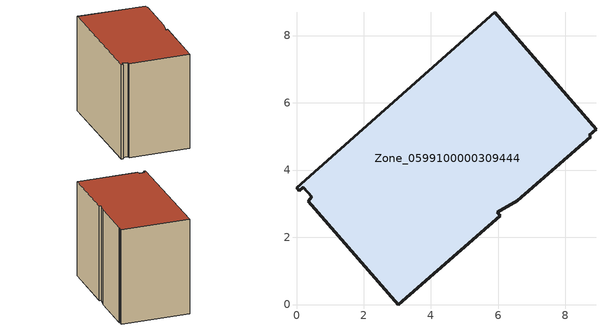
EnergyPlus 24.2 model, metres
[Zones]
Zone_0599100000309444
 floor ground (C_G): 5.97,2.75 6.06,2.65 3.03,0 0.35,3.07 0.46,3.2 0.21,3.49 0.08,3.38 0,3.47 5.9,8.69 8.91,5.22 8.71,5.04 8.75,5 6.56,3.09 z0
 wall outside (C_F): 8.91,5.22 5.9,8.69 0,3.47 0.08,3.38 0.21,3.49 0.46,3.2 0.35,3.07 3.03,0 6.06,2.65 5.97,2.75 6.56,3.09 8.75,5 8.71,5.04 8.91,5.22 z0:6.52
 roof outside (C_R): 6.56,3.09 8.75,5 8.71,5.04 8.91,5.22 5.9,8.69 0,3.47 0.08,3.38 0.21,3.49 0.46,3.2 0.35,3.07 3.03,0 6.06,2.65 5.97,2.75 z6.52
[BUILDING]
Pand.0599100000309444: North Axis=0; Terrain=City; Loads Convergence Tolerance Value=0.04; Temperature Convergence Tolerance Value=0.4; Solar Distribution=FullExterior; Maximum Number of Warmup Days=25; Minimum Number of Warmup Days=1
[Site:Location]
Rotterdam.The.Hague.AP_ZH_NLD Design_Conditions: Latitude=51.96; Longitude=4.45; Time Zone=1; Elevation=-4.5
[SITE:GROUNDTEMPERATURE:BUILDINGSURFACE]
18, 18, 18, 18, 18, 18, 18, 18, 18, 18, 18, 18
[MATERIAL] Thermal Absorptance=0.9; Solar Absorptance=0.7; Visible Absorptance=0.7
Name | Roughness | Thickness | Conductivity | Density | Specific Heat
G.TC.1946 | MediumSmooth | 0.15 | 1 | 540 | 1210
F.TC.1946 | Rough | 0.3 | 0.857143 | 1920 | 840
R.TC.1946 | MediumRough | 0.2 | 0.909091 | 1500 | 1000
[CONSTRUCTION]
C_G: G.TC.1946
C_F: F.TC.1946
C_R: R.TC.1946
[ZONE]
Zone_0599100000309444: Type=1; Multiplier=1; Ceiling Height=Autocalculate; Volume=Autocalculate; Floor Area=autocalculate; Part of Total Floor Area=Yes
[ZONEINFILTRATION:DESIGNFLOWRATE]
Infil_Zone_0599100000309444: Zone or ZoneList or Space or SpaceList=Zone_0599100000309444; Schedule=AlwaysOn; Design Flow Rate Calculation Method=Flow/Area; Flow Rate per Floor Area=0.003; Constant Term Coefficient=1; Temperature Term Coefficient=0; Velocity Term Coefficient=0; Velocity Squared Term Coefficient=0
[HVACTEMPLATE:ZONE:IDEALLOADSAIRSYSTEM]
Zone_0599100000309444: Maximum Heating Supply Air Temperature=50; Minimum Cooling Supply Air Temperature=13; Maximum Heating Supply Air Humidity Ratio=0.0156; Minimum Cooling Supply Air Humidity Ratio=0.0077; Heating Limit=NoLimit; Cooling Limit=NoLimit; Dehumidification Control Type=ConstantSensibleHeatRatio; Cooling Sensible Heat Ratio=0.7; Dehumidification Setpoint=60; Humidification Control Type=None; Humidification Setpoint=30; Outdoor Air Method=None; Outdoor Air Flow Rate per Person=0.00944; Outdoor Air Flow Rate per Zone Floor Area=0; Outdoor Air Flow Rate per Zone=0; Demand Controlled Ventilation Type=None; Outdoor Air Economizer Type=NoEconomizer; Heat Recovery Type=None; Sensible Heat Recovery Effectiveness=0.7; Latent Heat Recovery Effectiveness=0.65
[ZONECONTROL:THERMOSTAT]
ThermostatControl_Zone_0599100000309444: Zone or ZoneList=Zone_0599100000309444; Control Type Schedule=DualSetpointControlType; Control 1=Thermostat_Zone_0599100000309444; Temperature Difference Between Cutout And Setpoint=0
[THERMOSTATSETPOINT:DUALSETPOINT]
Thermostat_Zone_0599100000309444: Heating Setpoint Temperature Schedule=HeatingSetpoint_Zone_0599100000309444; Cooling Setpoint Temperature Schedule=CoolingSetpoint_Zone_0599100000309444
[SCHEDULE:COMPACT]
HeatingSetpoint_Zone_0599100000309444: Through: 12/31, For: AllDays, Until: 24:00, 21
CoolingSetpoint_Zone_0599100000309444: Through: 12/31, For: AllDays, Until: 24:00, 24
DualSetpointControlType: Through: 12/31, For: AllDays, Until: 24:00, 4
AlwaysOn: Through: 12/31, For: AllDays, Until: 24:00, 1
